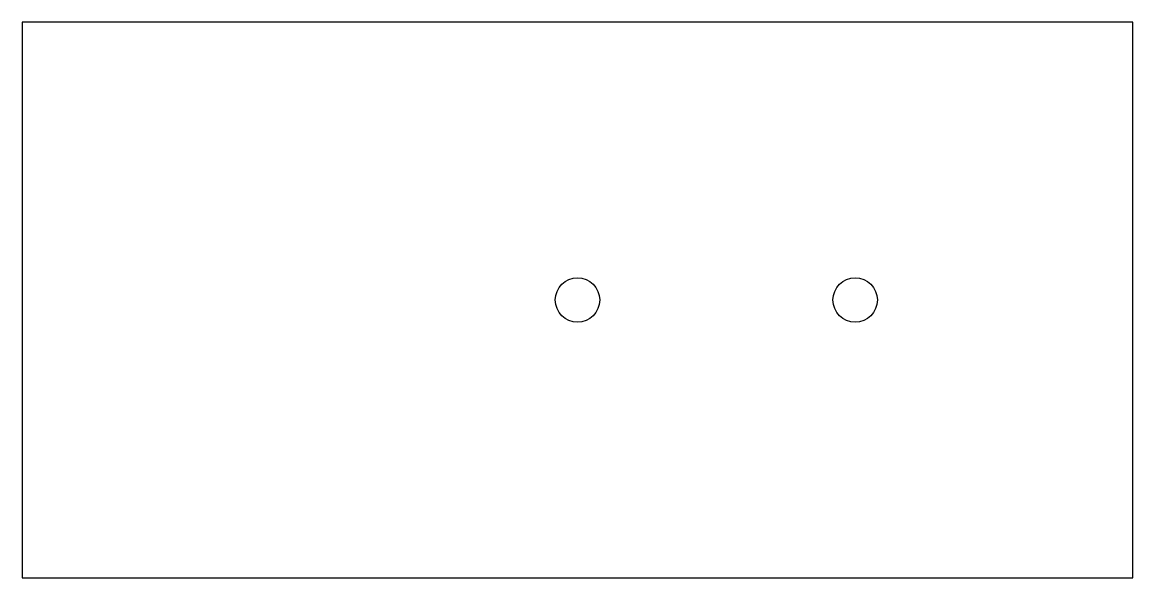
# Model space of a CAD drawing. Header units: millimetres. Extents: x 0 to 200, y 0 to 100.
import ezdxf

# ---------------------------------------------------------------- set-up
doc = ezdxf.new("R2010")
doc.units = ezdxf.units.MM
doc.header["$MEASUREMENT"] = 0
for name, color, linetype in [('OCL_PART_DEPTH___10_000', 7, 'CONTINUOUS'), ('OCL_PART_DEPTH___20_000_HOLES', 7, 'CONTINUOUS'), ('OCL_PART_DEPTH____0_000_OUTER', 7, 'CONTINUOUS')]:
    doc.layers.add(name, color=color, linetype=linetype)

msp = doc.modelspace()

# ---------------------------------------------------------------- linework, layer by layer
at = {"layer": 'OCL_PART_DEPTH___10_000'}
msp.add_circle((150, 50), 4, dxfattribs=at)
at = {"layer": 'OCL_PART_DEPTH___20_000_HOLES'}
msp.add_circle((100, 50), 4, dxfattribs=at)
at = {"layer": 'OCL_PART_DEPTH____0_000_OUTER'}
msp.add_lwpolyline([(200, 100), (0, 100), (0, 0), (200, 0)], close=True, dxfattribs=at)

doc.saveas('drawing.dxf')
